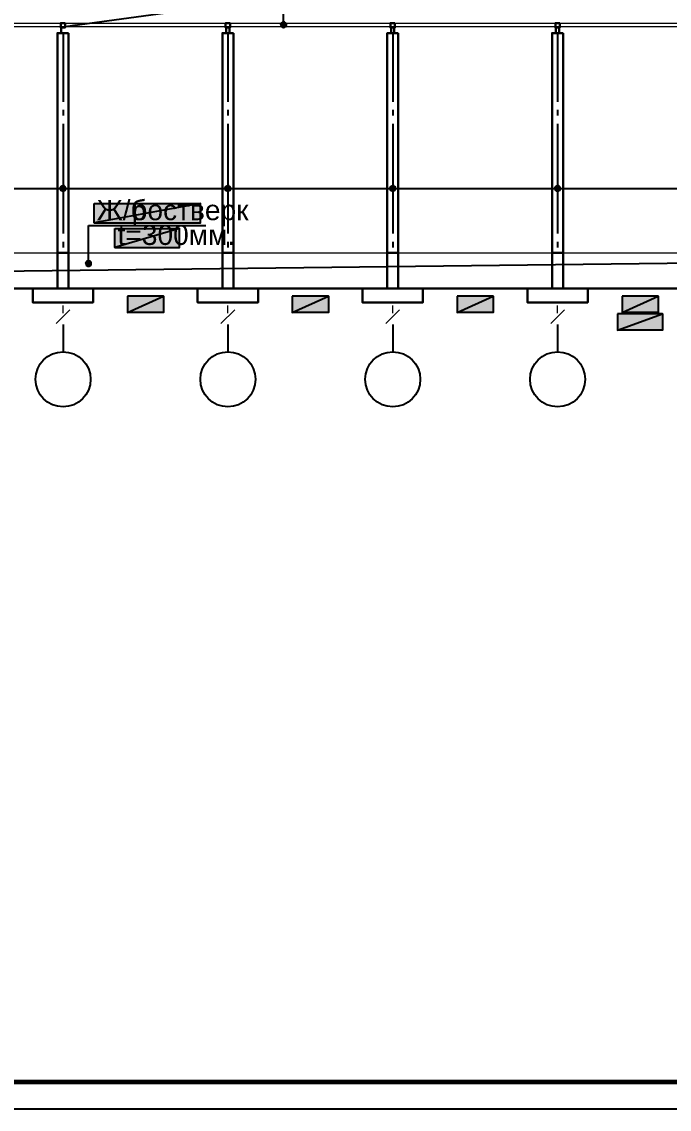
# Model space of a CAD drawing. Extents: x 8 to 21351, y 0 to 420.
# Drawn here: x 11474 to 11591.8, y 0.1 to 198 of the extents above; entities that cross this region are included whole.
import ezdxf

# ---------------------------------------------------------------- set-up
doc = ezdxf.new("R2010")
doc.units = 0
doc.linetypes.add('TEYPDFCAD_CENTER', pattern=[20, 12, -3, 2, -3])
for name, color, linetype in [('PDF_ВЫНОСКИ', 7, 'Continuous'), ('PDF_ОСИ', 7, 'Continuous'), ('TEY_REVIEW_AXIS', 7, 'Continuous'), ('TEY_REVIEW_LEADER', 7, 'Continuous')]:
    doc.layers.add(name, color=color, linetype=linetype)
doc.styles.add('TEYPDFCAD_TEXT', font='arial.ttf')
doc.dimstyles.new('TEYPDFCAD_SCALE_1', dxfattribs={"dimtxt": 2.5, "dimasz": 2.5, "dimexe": 1.25, "dimexo": 0.75, "dimtad": 1, "dimdsep": 46, "dimtxsty": 'Standard', "dimcen": 0.09, "dimadec": 0, "dimazin": 0, "dimtfac": 1, "dimtofl": 0, "dimtmove": 0, "dimatfit": 3, "dimfxl": 1, "dimarcsym": 0})

# ---------------------------------------------------------------- blocks, each defined once
blk = doc.blocks.new('TEY_AXIS')
at = {"layer": 'PDF_ОСИ', "linetype": 'TEYPDFCAD_CENTER', "lineweight": 9}
blk.add_line((0, 0), (1, 0), dxfattribs=at)

msp = doc.modelspace()

# ---------------------------------------------------------------- hatches: boundary and pattern name
h = msp.add_hatch(color=7)
h.paths.add_polyline_path([(11521.82, 197.91), (11521.63, 197.95), (11521.63, 197.44)])
h.paths.add_polyline_path([(11521.63, 197.95), (11521.63, 197.44), (11521.44, 197.91)])
h.paths.add_polyline_path([(11521.63, 197.44), (11521.44, 197.91), (11521.27, 197.8)])
h = msp.add_hatch(color=7)
h.paths.add_polyline_path([(11522.14, 197.44), (11522.1, 197.63), (11521.63, 197.44)])
h.paths.add_polyline_path([(11522.1, 197.63), (11521.63, 197.44), (11521.99, 197.8)])
h.paths.add_polyline_path([(11521.63, 197.44), (11521.99, 197.8), (11521.82, 197.91)])
h = msp.add_hatch(color=7)
h.paths.add_polyline_path([(11521.27, 197.8), (11521.17, 197.63), (11521.63, 197.44)])
h.paths.add_polyline_path([(11521.17, 197.63), (11521.63, 197.44), (11521.12, 197.44)])
h.paths.add_polyline_path([(11521.63, 197.44), (11521.12, 197.44), (11521.17, 197.25)])
h = msp.add_hatch(color=7)
h.paths.add_polyline_path([(11521.17, 197.25), (11521.27, 197.08), (11521.63, 197.44)])
h.paths.add_polyline_path([(11521.27, 197.08), (11521.63, 197.44), (11521.44, 196.98)])
h.paths.add_polyline_path([(11521.63, 197.44), (11521.44, 196.98), (11521.63, 196.93)])
h = msp.add_hatch(color=7)
h.paths.add_polyline_path([(11521.63, 196.93), (11521.82, 196.98), (11521.63, 197.44)])
h.paths.add_polyline_path([(11521.82, 196.98), (11521.63, 197.44), (11521.99, 197.08)])
h.paths.add_polyline_path([(11521.63, 197.44), (11521.99, 197.08), (11522.1, 197.25)])
for points in [[(11522.1, 197.25), (11522.14, 197.44), (11521.63, 197.44)], [(11481.95, 167.47), (11481.99, 167.66), (11481.5, 167.66)], [(11511.96, 167.47), (11512, 167.66), (11511.49, 167.66)], [(11541.95, 167.47), (11541.99, 167.66), (11541.49, 167.66)], [(11571.95, 167.47), (11571.99, 167.66), (11571.48, 167.66)], [(11486.6, 153.78), (11486.64, 153.97), (11486.16, 153.97)]]:
    msp.add_hatch(color=7).paths.add_polyline_path(points)
h = msp.add_hatch(color=7)
h.paths.add_polyline_path([(11481.14, 168.02), (11481.03, 167.85), (11481.5, 167.66)])
h.paths.add_polyline_path([(11481.03, 167.85), (11481.5, 167.66), (11480.99, 167.66)])
h.paths.add_polyline_path([(11481.5, 167.66), (11480.99, 167.66), (11481.03, 167.47)])
h = msp.add_hatch(color=7)
h.paths.add_polyline_path([(11481.03, 167.47), (11481.14, 167.3), (11481.5, 167.66)])
h.paths.add_polyline_path([(11481.14, 167.3), (11481.5, 167.66), (11481.31, 167.2)])
h.paths.add_polyline_path([(11481.5, 167.66), (11481.31, 167.2), (11481.5, 167.15)])
h = msp.add_hatch(color=7)
h.paths.add_polyline_path([(11481.69, 168.13), (11481.5, 168.17), (11481.5, 167.66)])
h.paths.add_polyline_path([(11481.5, 168.17), (11481.5, 167.66), (11481.31, 168.13)])
h.paths.add_polyline_path([(11481.5, 167.66), (11481.31, 168.13), (11481.14, 168.02)])
h = msp.add_hatch(color=7)
h.paths.add_polyline_path([(11481.99, 167.66), (11481.95, 167.85), (11481.5, 167.66)])
h.paths.add_polyline_path([(11481.95, 167.85), (11481.5, 167.66), (11481.84, 168.02)])
h.paths.add_polyline_path([(11481.5, 167.66), (11481.84, 168.02), (11481.69, 168.13)])
h = msp.add_hatch(color=7)
h.paths.add_polyline_path([(11481.5, 167.15), (11481.69, 167.2), (11481.5, 167.66)])
h.paths.add_polyline_path([(11481.69, 167.2), (11481.5, 167.66), (11481.84, 167.3)])
h.paths.add_polyline_path([(11481.5, 167.66), (11481.84, 167.3), (11481.95, 167.47)])
h = msp.add_hatch(color=7)
h.paths.add_polyline_path([(11511.13, 168.02), (11511.03, 167.85), (11511.49, 167.66)])
h.paths.add_polyline_path([(11511.03, 167.85), (11511.49, 167.66), (11510.99, 167.66)])
h.paths.add_polyline_path([(11511.49, 167.66), (11510.99, 167.66), (11511.03, 167.47)])
h = msp.add_hatch(color=7)
h.paths.add_polyline_path([(11511.03, 167.47), (11511.13, 167.3), (11511.49, 167.66)])
h.paths.add_polyline_path([(11511.13, 167.3), (11511.49, 167.66), (11511.3, 167.2)])
h.paths.add_polyline_path([(11511.49, 167.66), (11511.3, 167.2), (11511.49, 167.15)])
h = msp.add_hatch(color=7)
h.paths.add_polyline_path([(11511.68, 168.13), (11511.49, 168.17), (11511.49, 167.66)])
h.paths.add_polyline_path([(11511.49, 168.17), (11511.49, 167.66), (11511.3, 168.13)])
h.paths.add_polyline_path([(11511.49, 167.66), (11511.3, 168.13), (11511.13, 168.02)])
h = msp.add_hatch(color=7)
h.paths.add_polyline_path([(11512, 167.66), (11511.96, 167.85), (11511.49, 167.66)])
h.paths.add_polyline_path([(11511.96, 167.85), (11511.49, 167.66), (11511.85, 168.02)])
h.paths.add_polyline_path([(11511.49, 167.66), (11511.85, 168.02), (11511.68, 168.13)])
h = msp.add_hatch(color=7)
h.paths.add_polyline_path([(11511.49, 167.15), (11511.68, 167.2), (11511.49, 167.66)])
h.paths.add_polyline_path([(11511.68, 167.2), (11511.49, 167.66), (11511.85, 167.3)])
h.paths.add_polyline_path([(11511.49, 167.66), (11511.85, 167.3), (11511.96, 167.47)])
h = msp.add_hatch(color=7)
h.paths.add_polyline_path([(11541.13, 168.02), (11541.02, 167.85), (11541.49, 167.66)])
h.paths.add_polyline_path([(11541.02, 167.85), (11541.49, 167.66), (11541, 167.66)])
h.paths.add_polyline_path([(11541.49, 167.66), (11541, 167.66), (11541.02, 167.47)])
h = msp.add_hatch(color=7)
h.paths.add_polyline_path([(11541.02, 167.47), (11541.13, 167.3), (11541.49, 167.66)])
h.paths.add_polyline_path([(11541.13, 167.3), (11541.49, 167.66), (11541.3, 167.2)])
h.paths.add_polyline_path([(11541.49, 167.66), (11541.3, 167.2), (11541.49, 167.15)])
h = msp.add_hatch(color=7)
h.paths.add_polyline_path([(11541.68, 168.13), (11541.49, 168.17), (11541.49, 167.66)])
h.paths.add_polyline_path([(11541.49, 168.17), (11541.49, 167.66), (11541.3, 168.13)])
h.paths.add_polyline_path([(11541.49, 167.66), (11541.3, 168.13), (11541.13, 168.02)])
h = msp.add_hatch(color=7)
h.paths.add_polyline_path([(11541.99, 167.66), (11541.95, 167.85), (11541.49, 167.66)])
h.paths.add_polyline_path([(11541.95, 167.85), (11541.49, 167.66), (11541.85, 168.02)])
h.paths.add_polyline_path([(11541.49, 167.66), (11541.85, 168.02), (11541.68, 168.13)])
h = msp.add_hatch(color=7)
h.paths.add_polyline_path([(11541.49, 167.15), (11541.68, 167.2), (11541.49, 167.66)])
h.paths.add_polyline_path([(11541.68, 167.2), (11541.49, 167.66), (11541.85, 167.3)])
h.paths.add_polyline_path([(11541.49, 167.66), (11541.85, 167.3), (11541.95, 167.47)])
h = msp.add_hatch(color=7)
h.paths.add_polyline_path([(11571.14, 168.02), (11571.04, 167.85), (11571.48, 167.66)])
h.paths.add_polyline_path([(11571.04, 167.85), (11571.48, 167.66), (11570.99, 167.66)])
h.paths.add_polyline_path([(11571.48, 167.66), (11570.99, 167.66), (11571.04, 167.47)])
h = msp.add_hatch(color=7)
h.paths.add_polyline_path([(11571.04, 167.47), (11571.14, 167.3), (11571.48, 167.66)])
h.paths.add_polyline_path([(11571.14, 167.3), (11571.48, 167.66), (11571.29, 167.2)])
h.paths.add_polyline_path([(11571.48, 167.66), (11571.29, 167.2), (11571.48, 167.15)])
h = msp.add_hatch(color=7)
h.paths.add_polyline_path([(11571.69, 168.13), (11571.48, 168.17), (11571.48, 167.66)])
h.paths.add_polyline_path([(11571.48, 168.17), (11571.48, 167.66), (11571.29, 168.13)])
h.paths.add_polyline_path([(11571.48, 167.66), (11571.29, 168.13), (11571.14, 168.02)])
h = msp.add_hatch(color=7)
h.paths.add_polyline_path([(11571.99, 167.66), (11571.95, 167.85), (11571.48, 167.66)])
h.paths.add_polyline_path([(11571.95, 167.85), (11571.48, 167.66), (11571.84, 168.02)])
h.paths.add_polyline_path([(11571.48, 167.66), (11571.84, 168.02), (11571.69, 168.13)])
h = msp.add_hatch(color=7)
h.paths.add_polyline_path([(11571.48, 167.15), (11571.69, 167.2), (11571.48, 167.66)])
h.paths.add_polyline_path([(11571.69, 167.2), (11571.48, 167.66), (11571.84, 167.3)])
h.paths.add_polyline_path([(11571.48, 167.66), (11571.84, 167.3), (11571.95, 167.47)])
at = {"true_color": 0xffffff}
h = msp.add_hatch(color=0, dxfattribs=at)
h.paths.add_polyline_path([(11487.15, 164.89), (11506.5, 164.89), (11487.15, 161.37)])
h.paths.add_polyline_path([(11506.5, 164.89), (11487.15, 161.37), (11506.5, 161.37)])
h = msp.add_hatch(color=0, dxfattribs=at)
h.paths.add_polyline_path([(11490.92, 160.38), (11502.71, 160.38), (11490.92, 156.89)])
h.paths.add_polyline_path([(11502.71, 160.38), (11490.92, 156.89), (11502.71, 156.89)])
h = msp.add_hatch(color=7)
h.paths.add_polyline_path([(11486.35, 154.43), (11486.16, 154.47), (11486.16, 153.97)])
h.paths.add_polyline_path([(11486.16, 154.47), (11486.16, 153.97), (11485.97, 154.43)])
h.paths.add_polyline_path([(11486.16, 153.97), (11485.97, 154.43), (11485.8, 154.33)])
h = msp.add_hatch(color=7)
h.paths.add_polyline_path([(11486.64, 153.97), (11486.6, 154.18), (11486.16, 153.97)])
h.paths.add_polyline_path([(11486.6, 154.18), (11486.16, 153.97), (11486.5, 154.33)])
h.paths.add_polyline_path([(11486.16, 153.97), (11486.5, 154.33), (11486.35, 154.43)])
h = msp.add_hatch(color=7)
h.paths.add_polyline_path([(11485.8, 154.33), (11485.69, 154.18), (11486.16, 153.97)])
h.paths.add_polyline_path([(11485.69, 154.18), (11486.16, 153.97), (11485.65, 153.97)])
h.paths.add_polyline_path([(11486.16, 153.97), (11485.65, 153.97), (11485.69, 153.78)])
h = msp.add_hatch(color=7)
h.paths.add_polyline_path([(11485.69, 153.78), (11485.8, 153.63), (11486.16, 153.97)])
h.paths.add_polyline_path([(11485.8, 153.63), (11486.16, 153.97), (11485.97, 153.52)])
h.paths.add_polyline_path([(11486.16, 153.97), (11485.97, 153.52), (11486.16, 153.48)])
h = msp.add_hatch(color=7)
h.paths.add_polyline_path([(11486.16, 153.48), (11486.35, 153.52), (11486.16, 153.97)])
h.paths.add_polyline_path([(11486.35, 153.52), (11486.16, 153.97), (11486.5, 153.63)])
h.paths.add_polyline_path([(11486.16, 153.97), (11486.5, 153.63), (11486.6, 153.78)])
h = msp.add_hatch(color=0, dxfattribs=at)
h.paths.add_polyline_path([(11493.21, 148.08), (11493.21, 145.08), (11499.79, 148.08)])
h.paths.add_polyline_path([(11493.21, 145.08), (11499.79, 148.08), (11499.79, 145.08)])
h = msp.add_hatch(color=0, dxfattribs=at)
h.paths.add_polyline_path([(11523.2, 148.08), (11523.2, 145.08), (11529.78, 148.08)])
h.paths.add_polyline_path([(11523.2, 145.08), (11529.78, 148.08), (11529.78, 145.08)])
h = msp.add_hatch(color=0, dxfattribs=at)
h.paths.add_polyline_path([(11553.19, 148.08), (11553.19, 145.08), (11559.77, 148.08)])
h.paths.add_polyline_path([(11553.19, 145.08), (11559.77, 148.08), (11559.77, 145.08)])
h = msp.add_hatch(color=0, dxfattribs=at)
h.paths.add_polyline_path([(11583.21, 148.08), (11583.21, 145.08), (11589.79, 148.08)])
h.paths.add_polyline_path([(11583.21, 145.08), (11589.79, 148.08), (11589.79, 145.08)])
h = msp.add_hatch(color=0, dxfattribs=at)
h.paths.add_polyline_path([(11582.4, 144.84), (11582.4, 141.86), (11590.59, 144.84)])
h.paths.add_polyline_path([(11582.4, 141.86), (11590.59, 144.84), (11590.59, 141.86)])

# ---------------------------------------------------------------- linework, layer by layer
at = {"color": 7, "lineweight": 25}
msp.add_line((11521.63, 197.44), (11521.63, 200.58), dxfattribs=at)
at = {"lineweight": 25}
for p, q in [((11481.5, 181.93), (11481.5, 180.93)), ((11511.49, 181.93), (11511.49, 180.93)), ((11541.49, 181.93), (11541.49, 180.93)), ((11571.48, 181.93), (11571.48, 180.93)), ((11481.5, 157.92), (11481.5, 156.93)), ((11511.49, 157.92), (11511.49, 156.93)), ((11541.49, 157.92), (11541.49, 156.93)), ((11571.48, 157.92), (11571.48, 156.93)), ((11481.5, 142.92), (11481.5, 137.92)), ((11511.49, 142.92), (11511.49, 137.92)), ((11541.49, 142.92), (11541.49, 137.92)), ((11571.48, 142.92), (11571.48, 137.92))]:
    msp.add_line(p, q, dxfattribs=at)
at = {"color": 7, "lineweight": 30}
for p, q in [((11480.48, 155.93), (11480.48, 149.44)), ((11510.5, 155.93), (11510.5, 149.44)), ((11512.49, 155.93), (11512.49, 149.44)), ((11540.49, 155.93), (11540.49, 149.44)), ((11570.49, 155.93), (11570.49, 149.44))]:
    msp.add_line(p, q, dxfattribs=at)
at = {"color": 7, "lineweight": 5}
for p, q in [((11482.75, 145.58), (11480.25, 143.09)), ((11480.25, 143.09), (11482.75, 145.58)), ((11481.5, 144.95), (11481.5, 146.33)), ((11481.5, 144.95), (11481.5, 146.33)), ((11512.74, 145.58), (11510.24, 143.09)), ((11510.24, 143.09), (11512.74, 145.58)), ((11511.49, 144.95), (11511.49, 146.33)), ((11511.49, 144.95), (11511.49, 146.33)), ((11542.74, 145.58), (11540.24, 143.09)), ((11540.24, 143.09), (11542.74, 145.58)), ((11541.49, 144.95), (11541.49, 146.33)), ((11541.49, 144.95), (11541.49, 146.33)), ((11572.75, 145.58), (11570.23, 143.09)), ((11570.23, 143.09), (11572.75, 145.58)), ((11571.48, 144.95), (11571.48, 146.33)), ((11571.48, 144.95), (11571.48, 146.33))]:
    msp.add_line(p, q, dxfattribs=at)
at = {"color": 7}
for points in [[(11521.63, 197.44), (11521.44, 197.91), (11521.27, 197.8)], [(11521.63, 197.95), (11521.63, 197.44), (11521.44, 197.91)], [(11521.82, 197.91), (11521.63, 197.95), (11521.63, 197.44)], [(11521.63, 197.44), (11521.99, 197.8), (11521.82, 197.91)], [(11521.17, 197.63), (11521.63, 197.44), (11521.12, 197.44)], [(11521.63, 197.44), (11521.12, 197.44), (11521.17, 197.25)], [(11521.27, 197.8), (11521.17, 197.63), (11521.63, 197.44)], [(11521.17, 197.25), (11521.27, 197.08), (11521.63, 197.44)], [(11521.27, 197.08), (11521.63, 197.44), (11521.44, 196.98)], [(11521.63, 197.44), (11521.44, 196.98), (11521.63, 196.93)], [(11522.1, 197.63), (11521.63, 197.44), (11521.99, 197.8)], [(11522.14, 197.44), (11522.1, 197.63), (11521.63, 197.44)], [(11521.63, 196.93), (11521.82, 196.98), (11521.63, 197.44)], [(11521.82, 196.98), (11521.63, 197.44), (11521.99, 197.08)], [(11521.63, 197.44), (11521.99, 197.08), (11522.1, 197.25)], [(11522.1, 197.25), (11522.14, 197.44), (11521.63, 197.44)], [(11481.03, 167.85), (11481.5, 167.66), (11480.99, 167.66)], [(11481.5, 167.66), (11480.99, 167.66), (11481.03, 167.47)], [(11481.14, 168.02), (11481.03, 167.85), (11481.5, 167.66)], [(11481.03, 167.47), (11481.14, 167.3), (11481.5, 167.66)], [(11481.5, 167.66), (11481.31, 168.13), (11481.14, 168.02)], [(11481.14, 167.3), (11481.5, 167.66), (11481.31, 167.2)], [(11481.5, 168.17), (11481.5, 167.66), (11481.31, 168.13)], [(11481.5, 167.66), (11481.31, 167.2), (11481.5, 167.15)], [(11481.69, 168.13), (11481.5, 168.17), (11481.5, 167.66)], [(11481.5, 167.66), (11481.84, 168.02), (11481.69, 168.13)], [(11481.95, 167.85), (11481.5, 167.66), (11481.84, 168.02)], [(11481.99, 167.66), (11481.95, 167.85), (11481.5, 167.66)], [(11481.5, 167.15), (11481.69, 167.2), (11481.5, 167.66)], [(11481.69, 167.2), (11481.5, 167.66), (11481.84, 167.3)], [(11481.5, 167.66), (11481.84, 167.3), (11481.95, 167.47)], [(11481.95, 167.47), (11481.99, 167.66), (11481.5, 167.66)], [(11511.03, 167.85), (11511.49, 167.66), (11510.99, 167.66)], [(11511.49, 167.66), (11510.99, 167.66), (11511.03, 167.47)], [(11511.13, 168.02), (11511.03, 167.85), (11511.49, 167.66)], [(11511.03, 167.47), (11511.13, 167.3), (11511.49, 167.66)], [(11511.49, 167.66), (11511.3, 168.13), (11511.13, 168.02)], [(11511.13, 167.3), (11511.49, 167.66), (11511.3, 167.2)], [(11511.49, 168.17), (11511.49, 167.66), (11511.3, 168.13)], [(11511.49, 167.66), (11511.3, 167.2), (11511.49, 167.15)], [(11511.68, 168.13), (11511.49, 168.17), (11511.49, 167.66)], [(11511.49, 167.66), (11511.85, 168.02), (11511.68, 168.13)], [(11511.96, 167.85), (11511.49, 167.66), (11511.85, 168.02)], [(11512, 167.66), (11511.96, 167.85), (11511.49, 167.66)], [(11511.49, 167.15), (11511.68, 167.2), (11511.49, 167.66)], [(11511.68, 167.2), (11511.49, 167.66), (11511.85, 167.3)], [(11511.49, 167.66), (11511.85, 167.3), (11511.96, 167.47)], [(11511.96, 167.47), (11512, 167.66), (11511.49, 167.66)], [(11541.02, 167.85), (11541.49, 167.66), (11541, 167.66)], [(11541.49, 167.66), (11541, 167.66), (11541.02, 167.47)], [(11541.13, 168.02), (11541.02, 167.85), (11541.49, 167.66)], [(11541.02, 167.47), (11541.13, 167.3), (11541.49, 167.66)], [(11541.49, 167.66), (11541.3, 168.13), (11541.13, 168.02)], [(11541.13, 167.3), (11541.49, 167.66), (11541.3, 167.2)], [(11541.49, 168.17), (11541.49, 167.66), (11541.3, 168.13)], [(11541.49, 167.66), (11541.3, 167.2), (11541.49, 167.15)], [(11541.68, 168.13), (11541.49, 168.17), (11541.49, 167.66)], [(11541.49, 167.66), (11541.85, 168.02), (11541.68, 168.13)], [(11541.95, 167.85), (11541.49, 167.66), (11541.85, 168.02)], [(11541.99, 167.66), (11541.95, 167.85), (11541.49, 167.66)], [(11541.49, 167.15), (11541.68, 167.2), (11541.49, 167.66)], [(11541.68, 167.2), (11541.49, 167.66), (11541.85, 167.3)], [(11541.49, 167.66), (11541.85, 167.3), (11541.95, 167.47)], [(11541.95, 167.47), (11541.99, 167.66), (11541.49, 167.66)], [(11571.04, 167.85), (11571.48, 167.66), (11570.99, 167.66)], [(11571.48, 167.66), (11570.99, 167.66), (11571.04, 167.47)], [(11571.14, 168.02), (11571.04, 167.85), (11571.48, 167.66)], [(11571.04, 167.47), (11571.14, 167.3), (11571.48, 167.66)], [(11571.48, 167.66), (11571.29, 168.13), (11571.14, 168.02)], [(11571.14, 167.3), (11571.48, 167.66), (11571.29, 167.2)], [(11571.48, 168.17), (11571.48, 167.66), (11571.29, 168.13)], [(11571.48, 167.66), (11571.29, 167.2), (11571.48, 167.15)], [(11571.69, 168.13), (11571.48, 168.17), (11571.48, 167.66)], [(11571.48, 167.66), (11571.84, 168.02), (11571.69, 168.13)], [(11571.95, 167.85), (11571.48, 167.66), (11571.84, 168.02)], [(11571.99, 167.66), (11571.95, 167.85), (11571.48, 167.66)], [(11571.48, 167.15), (11571.69, 167.2), (11571.48, 167.66)], [(11571.69, 167.2), (11571.48, 167.66), (11571.84, 167.3)], [(11571.48, 167.66), (11571.84, 167.3), (11571.95, 167.47)], [(11571.95, 167.47), (11571.99, 167.66), (11571.48, 167.66)], [(11486.16, 153.97), (11485.97, 154.43), (11485.8, 154.33)], [(11486.16, 154.47), (11486.16, 153.97), (11485.97, 154.43)], [(11486.35, 154.43), (11486.16, 154.47), (11486.16, 153.97)], [(11486.16, 153.97), (11486.5, 154.33), (11486.35, 154.43)], [(11485.69, 154.18), (11486.16, 153.97), (11485.65, 153.97)], [(11486.16, 153.97), (11485.65, 153.97), (11485.69, 153.78)], [(11485.8, 154.33), (11485.69, 154.18), (11486.16, 153.97)], [(11485.69, 153.78), (11485.8, 153.63), (11486.16, 153.97)], [(11485.8, 153.63), (11486.16, 153.97), (11485.97, 153.52)], [(11486.16, 153.97), (11485.97, 153.52), (11486.16, 153.48)], [(11486.6, 154.18), (11486.16, 153.97), (11486.5, 154.33)], [(11486.64, 153.97), (11486.6, 154.18), (11486.16, 153.97)], [(11486.16, 153.48), (11486.35, 153.52), (11486.16, 153.97)], [(11486.35, 153.52), (11486.16, 153.97), (11486.5, 153.63)], [(11486.16, 153.97), (11486.5, 153.63), (11486.6, 153.78)], [(11486.6, 153.78), (11486.64, 153.97), (11486.16, 153.97)]]:
    msp.add_lwpolyline(points, close=True, dxfattribs=at)
at = {"color": 0, "true_color": 0xffffff}
for points in [[(11487.15, 164.89), (11506.5, 164.89), (11487.15, 161.37)], [(11506.5, 164.89), (11487.15, 161.37), (11506.5, 161.37)], [(11490.92, 160.38), (11502.71, 160.38), (11490.92, 156.89)], [(11502.71, 160.38), (11490.92, 156.89), (11502.71, 156.89)], [(11493.21, 148.08), (11493.21, 145.08), (11499.79, 148.08)], [(11493.21, 145.08), (11499.79, 148.08), (11499.79, 145.08)], [(11523.2, 148.08), (11523.2, 145.08), (11529.78, 148.08)], [(11523.2, 145.08), (11529.78, 148.08), (11529.78, 145.08)], [(11553.19, 148.08), (11553.19, 145.08), (11559.77, 148.08)], [(11553.19, 145.08), (11559.77, 148.08), (11559.77, 145.08)], [(11583.21, 148.08), (11583.21, 145.08), (11589.79, 148.08)], [(11583.21, 145.08), (11589.79, 148.08), (11589.79, 145.08)], [(11582.4, 144.84), (11582.4, 141.86), (11590.59, 144.84)], [(11582.4, 141.86), (11590.59, 144.84), (11590.59, 141.86)]]:
    msp.add_lwpolyline(points, close=True, dxfattribs=at)
at = {"lineweight": 25}
for centre in [(11481.51, 132.92), (11511.5, 132.92), (11541.5, 132.92), (11571.49, 132.92)]:
    msp.add_circle(centre, 5.01, dxfattribs=at)
at = {"layer": 'TEY_REVIEW_AXIS', "lineweight": 25}
for p, q in [((11481.5, 179.43), (11481.5, 159.43)), ((11511.49, 179.43), (11511.49, 159.43)), ((11541.49, 179.43), (11541.49, 159.43)), ((11571.48, 179.43), (11571.48, 159.43)), ((11811.47, 0.08), (11391.58, 0.08))]:
    msp.add_line(p, q, dxfattribs=at)
at = {"layer": 'TEY_REVIEW_AXIS', "color": 7, "lineweight": 25}
for p, q in [((11421.49, 167.66), (11756.52, 167.66)), ((11451.49, 167.66), (11756.52, 167.66)), ((11481.5, 167.66), (11756.52, 167.66)), ((11511.49, 167.66), (11756.52, 167.66)), ((11541.49, 167.66), (11756.52, 167.66)), ((11571.48, 167.66), (11756.52, 167.66)), ((11486.16, 160.89), (11507.49, 160.89))]:
    msp.add_line(p, q, dxfattribs=at)
at = {"layer": 'TEY_REVIEW_AXIS', "color": 7, "lineweight": 30}
msp.add_line((11420.5, 149.44), (11752.5, 149.44), dxfattribs=at)
at = {"layer": 'TEY_REVIEW_AXIS', "lineweight": 60}
msp.add_lwpolyline([(11411.59, 5.1), (11806.56, 5.1), (11806.56, 292.08), (11411.59, 292.08)], close=True, dxfattribs=at)
at = {"layer": 'TEY_REVIEW_AXIS', "lineweight": 30}
for points in [[(11482.5, 195.94), (11480.48, 195.94), (11480.48, 155.93), (11482.5, 155.93)], [(11512.49, 195.94), (11510.5, 195.94), (11510.5, 155.93), (11512.49, 155.93)], [(11542.48, 195.94), (11540.49, 195.94), (11540.49, 155.93), (11542.48, 155.93)], [(11572.5, 195.94), (11570.49, 195.94), (11570.49, 155.93), (11572.5, 155.93)]]:
    msp.add_lwpolyline(points, close=True, dxfattribs=at)
at = {"layer": 'TEY_REVIEW_LEADER', "color": 7, "lineweight": 30}
for p, q in [((11481.18, 195.94), (11481.18, 196.93)), ((11511.2, 195.94), (11511.2, 196.93)), ((11511.2, 196.93), (11511.79, 196.93)), ((11511.79, 195.94), (11511.79, 196.93)), ((11541.19, 195.94), (11541.19, 196.93)), ((11541.19, 196.93), (11541.78, 196.93)), ((11541.78, 195.94), (11541.78, 196.93)), ((11571.18, 195.94), (11571.18, 196.93)), ((11571.18, 196.93), (11571.8, 196.93)), ((11571.8, 195.94), (11571.8, 196.93)), ((11482.5, 155.93), (11482.5, 149.44)), ((11542.48, 155.93), (11542.48, 149.44)), ((11572.5, 155.93), (11572.5, 149.44))]:
    msp.add_line(p, q, dxfattribs=at)
at = {"layer": 'TEY_REVIEW_LEADER', "lineweight": 25}
for p, q in [((11481.5, 195.94), (11481.5, 183.43)), ((11511.49, 195.94), (11511.49, 183.43)), ((11541.49, 195.94), (11541.49, 183.43)), ((11571.48, 195.94), (11571.48, 183.43))]:
    msp.add_line(p, q, dxfattribs=at)
at = {"layer": 'TEY_REVIEW_LEADER', "color": 7, "lineweight": 25}
msp.add_line((11486.16, 153.97), (11486.16, 160.89), dxfattribs=at)
at = {"layer": 'TEY_REVIEW_LEADER', "color": 0, "lineweight": 0, "true_color": 0xffffff}
for p, q in [((11487.15, 161.37), (11506.5, 161.37)), ((11490.92, 156.89), (11502.71, 156.89))]:
    msp.add_line(p, q, dxfattribs=at)
at = {"layer": 'TEY_REVIEW_LEADER', "color": 7, "lineweight": 30}
for points in [[(11481.88, 197.74), (11481.1, 197.74), (11481.1, 196.93), (11481.88, 196.93)], [(11511.9, 197.74), (11511.09, 197.74), (11511.09, 196.93), (11511.9, 196.93)], [(11541.89, 197.74), (11541.08, 197.74), (11541.08, 196.93), (11541.89, 196.93)], [(11571.88, 197.74), (11571.1, 197.74), (11571.1, 196.93), (11571.88, 196.93)], [(11476, 149.44), (11476, 146.92), (11486.98, 146.92), (11486.98, 149.44)], [(11505.99, 149.44), (11505.99, 146.92), (11517, 146.92), (11517, 149.44)], [(11535.98, 149.44), (11535.98, 146.92), (11546.99, 146.92), (11546.99, 149.44)], [(11566, 149.44), (11566, 146.92), (11576.98, 146.92), (11576.98, 149.44)]]:
    msp.add_lwpolyline(points, close=True, dxfattribs=at)

# ---------------------------------------------------------------- block references
at = {"layer": 'PDF_ОСИ'}
for p, xscale in [((11421.09, 197.74), 335.6821666666667), ((11421.09, 197.13), 330.7926666666666), ((11420.5, 155.93), 348.1493333333333)]:
    msp.add_blockref('TEY_AXIS', p, dxfattribs=dict(at, xscale=xscale))

# ---------------------------------------------------------------- texts
at = {"color": 7, "style": 'TEYPDFCAD_TEXT'}
msp.add_text('t=300мм.', height=3.662, dxfattribs=at).set_placement((11491.43, 157.37))
at = {"layer": 'TEY_REVIEW_LEADER', "color": 7, "style": 'TEYPDFCAD_TEXT'}
for s, p in [('Ж/б', (11487.64, 161.88)), ('ростверк', (11494.01, 161.88))]:
    msp.add_text(s, height=3.662, dxfattribs=at).set_placement(p)

# ---------------------------------------------------------------- leaders
at = {"layer": 'PDF_ВЫНОСКИ', "lineweight": 9, "annotation_type": 0, "has_hookline": 1, "hookline_direction": 0}
for points in [[(11481.88, 197.13), (11514.41, 201.57)], [(11752.5, 155.93), (11415.82, 151.87)]]:
    msp.add_leader(points, dimstyle='TEYPDFCAD_SCALE_1', dxfattribs=at)

doc.saveas('drawing.dxf')
